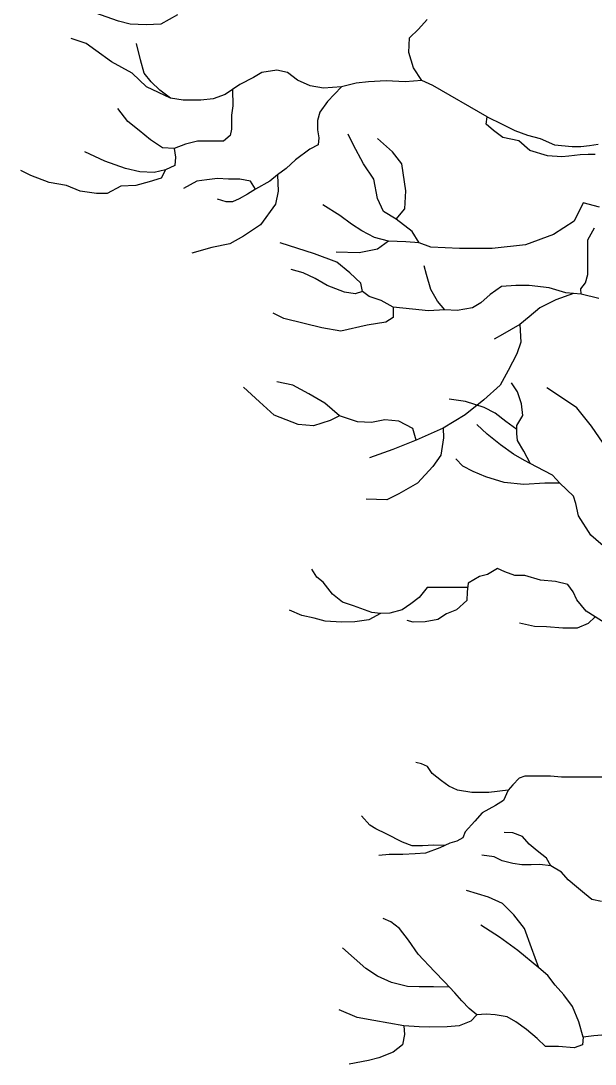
# Model space of a CAD drawing. Header units: millimetres. Extents: x -8050 to 7892, y -21 to 20150.
# Drawn here: x -7576 to -5398, y 4699 to 8652 of the extents above; entities that cross this region are included whole.
import ezdxf

# ---------------------------------------------------------------- set-up
doc = ezdxf.new("R2010")
doc.units = ezdxf.units.MM
doc.layers.add('ceco.net 158', color=7, linetype='Continuous')

msp = doc.modelspace()

# ---------------------------------------------------------------- linework, layer by layer
at = {"layer": 'ceco.net 158'}
for p, q in [((-7205.7, 8650.4), (-7295.3, 8682.7)), ((-6982.5, 8673.9), (-7045.6, 8638.6)), ((-7161.6, 8638.6), (-7205.7, 8650.4)), ((-7101.4, 8637.1), (-7161.6, 8638.6)), ((-7045.6, 8638.6), (-7101.4, 8637.1)), ((-6101.8, 8586.8), (-6068.2, 8620.3)), ((-6068.2, 8620.3), (-6034.7, 8656.9)), ((-7329, 8566.4), (-7385.5, 8585.2)), ((-6104.8, 8531.9), (-6101.8, 8586.8)), ((-7291.3, 8539.5), (-7329, 8566.4)), ((-7232.1, 8496.5), (-7291.3, 8539.5)), ((-7121.9, 8504.5), (-7138, 8566.4)), ((-7108.4, 8453.4), (-7121.9, 8504.5)), ((-6086.5, 8474), (-6104.8, 8531.9)), ((-7154.1, 8453.4), (-7232.1, 8496.5)), ((-6605.4, 8464.2), (-6661.9, 8456.1)), ((-6565, 8456.1), (-6605.4, 8464.2)), ((-6056, 8425.3), (-6086.5, 8474)), ((-7100.3, 8402.3), (-7154.1, 8453.4)), ((-7081.5, 8421.2), (-7108.4, 8453.4)), ((-7049.2, 8388.9), (-7081.5, 8421.2)), ((-6694.2, 8437.3), (-6745.3, 8410.4)), ((-6661.9, 8456.1), (-6694.2, 8437.3)), ((-6527.4, 8426.6), (-6565, 8456.1)), ((-6479, 8405), (-6527.4, 8426.6)), ((-6258.4, 8421.2), (-6304.1, 8415.8)), ((-6191.1, 8423.9), (-6258.4, 8421.2)), ((-6118.5, 8421.2), (-6191.1, 8423.9)), ((-6056, 8425.3), (-6118.5, 8421.2)), ((-6013.3, 8407), (-6056, 8425.3)), ((-7008.9, 8359.3), (-7100.3, 8402.3)), ((-7008.9, 8359.3), (-7049.2, 8388.9)), ((-6745.3, 8410.4), (-6801.8, 8372.8)), ((-6773.5, 8391.6), (-6772.2, 8329.7)), ((-6427.9, 8397), (-6479, 8405)), ((-6360.6, 8402.3), (-6427.9, 8397)), ((-6360.6, 8402.3), (-6413.3, 8345.8)), ((-6304.1, 8415.8), (-6360.6, 8402.3)), ((-5808, 8287.4), (-6013.3, 8407)), ((-6960.5, 8351.2), (-7008.9, 8359.3)), ((-6893.2, 8351.2), (-6960.5, 8351.2)), ((-6847.5, 8356.6), (-6893.2, 8351.2)), ((-6801.8, 8372.8), (-6847.5, 8356.6)), ((-6413.3, 8345.8), (-6441.8, 8305.4)), ((-7170.3, 8270.6), (-7207.9, 8319)), ((-6772.2, 8329.7), (-6777.5, 8294.8)), ((-6441.8, 8305.4), (-6451.3, 8274.6)), ((-7127.2, 8235.6), (-7170.3, 8270.6)), ((-6777.5, 8294.8), (-6777.5, 8267.9)), ((-6777.5, 8267.9), (-6777.5, 8241)), ((-6451.3, 8274.6), (-6451.3, 8239)), ((-5811, 8260.3), (-5808, 8287.4)), ((-5808, 8287.4), (-5750.8, 8260.3)), ((-7084.2, 8200.6), (-7127.2, 8235.6)), ((-6777.5, 8241), (-6782.9, 8216.8)), ((-6451.3, 8239), (-6446.5, 8208.1)), ((-5783.9, 8236.2), (-5811, 8260.3)), ((-5747.8, 8209.1), (-5783.9, 8236.2)), ((-5750.8, 8260.3), (-5702.6, 8236.2)), ((-5702.6, 8236.2), (-5654.5, 8218.1)), ((-7038.5, 8171.1), (-7084.2, 8200.6)), ((-6952.4, 8184.5), (-6995.4, 8168.4)), ((-6906.7, 8195.3), (-6952.4, 8184.5)), ((-6866.3, 8195.3), (-6906.7, 8195.3)), ((-6807.1, 8195.3), (-6866.3, 8195.3)), ((-6782.9, 8216.8), (-6807.1, 8195.3)), ((-6446.5, 8208.1), (-6448.9, 8182)), ((-6315.9, 8182.9), (-6334.3, 8222)), ((-6166.3, 8155.3), (-6223.8, 8205.9)), ((-5687.6, 8197.1), (-5747.8, 8209.1)), ((-5645.4, 8160.9), (-5687.6, 8197.1)), ((-5654.5, 8218.1), (-5606.3, 8206.1)), ((-5606.3, 8206.1), (-5552.1, 8182)), ((-5419.6, 8179), (-5386.5, 8185)), ((-7258.3, 8120.3), (-7334.2, 8155.9)), ((-6995.4, 8168.4), (-7038.5, 8171.1)), ((-6995.4, 8168.4), (-6990.1, 8134.6)), ((-6479.7, 8165.4), (-6534.3, 8125.1)), ((-6448.9, 8182), (-6479.7, 8165.4)), ((-6276.8, 8109.3), (-6315.9, 8182.9)), ((-6131.8, 8109.3), (-6166.3, 8155.3)), ((-5579.2, 8139.9), (-5645.4, 8160.9)), ((-5552.1, 8182), (-5485.8, 8176)), ((-5454.5, 8143.8), (-5497.9, 8139.3)), ((-5485.8, 8176), (-5452.7, 8176)), ((-5424.6, 8145.3), (-5454.5, 8143.8)), ((-5452.7, 8176), (-5419.6, 8179)), ((-5397.7, 8145.3), (-5424.6, 8145.3)), ((-7179.9, 8091.8), (-7258.3, 8120.3)), ((-6990.1, 8134.6), (-6992.4, 8103.7)), ((-6534.3, 8125.1), (-6569.9, 8091.8)), ((-6237.6, 8051.7), (-6276.8, 8109.3)), ((-6115.7, 8008), (-6131.8, 8109.3)), ((-5524.8, 8136.3), (-5579.2, 8139.9)), ((-5497.9, 8139.3), (-5524.8, 8136.3)), ((-7538.3, 8065.7), (-7576.3, 8084.7)), ((-7469.5, 8039.6), (-7538.3, 8065.7)), ((-7125.3, 8080), (-7179.9, 8091.8)), ((-7070.7, 8077.6), (-7125.3, 8080)), ((-7028, 8087.1), (-7070.7, 8077.6)), ((-7028, 8087.1), (-7044.6, 8056.2)), ((-6992.4, 8103.7), (-7028, 8087.1)), ((-6603.2, 8068.1), (-6631.7, 8044.4)), ((-6569.9, 8091.8), (-6603.2, 8068.1)), ((-6603.2, 8068.1), (-6600.8, 8006.4)), ((-7403, 8027.8), (-7469.5, 8039.6)), ((-7350.8, 8006.4), (-7403, 8027.8)), ((-7196.5, 8025.4), (-7248.8, 7996.9)), ((-7139.6, 8027.8), (-7196.5, 8025.4)), ((-7089.7, 8042), (-7139.6, 8027.8)), ((-7044.6, 8056.2), (-7089.7, 8042)), ((-6909.4, 8044.4), (-6959.2, 8015.9)), ((-6871.4, 8049.1), (-6909.4, 8044.4)), ((-6831, 8053.9), (-6871.4, 8049.1)), ((-6788.3, 8051.5), (-6831, 8053.9)), ((-6745.6, 8051.5), (-6788.3, 8051.5)), ((-6705.2, 8044.4), (-6745.6, 8051.5)), ((-6686.2, 8013.5), (-6705.2, 8044.4)), ((-6631.7, 8044.4), (-6686.2, 8013.5)), ((-6223.8, 7978.1), (-6237.6, 8051.7)), ((-7289.1, 7996.9), (-7350.8, 8006.4)), ((-7248.8, 7996.9), (-7289.1, 7996.9)), ((-6717.1, 7994.6), (-6748, 7977.9)), ((-6686.2, 8013.5), (-6717.1, 7994.6)), ((-6600.8, 8006.4), (-6610.3, 7956.6)), ((-6120.3, 7939), (-6115.7, 8008)), ((-6797.8, 7966.1), (-6831, 7975.6)), ((-6774.1, 7966.1), (-6797.8, 7966.1)), ((-6748, 7977.9), (-6774.1, 7966.1)), ((-6610.3, 7956.6), (-6667.3, 7878.3)), ((-6366.5, 7913.7), (-6431, 7955.1)), ((-6200.8, 7929.8), (-6223.8, 7978.1)), ((-5443.6, 7962), (-5478.1, 7893)), ((-5381.4, 7945.9), (-5443.6, 7962)), ((-6322.8, 7881.5), (-6366.5, 7913.7)), ((-6152.5, 7899.9), (-6200.8, 7929.8)), ((-6152.5, 7899.9), (-6120.3, 7939)), ((-6667.3, 7878.3), (-6731.3, 7835.6)), ((-6283.7, 7856.2), (-6322.8, 7881.5)), ((-6092.6, 7853.9), (-6152.5, 7899.9)), ((-5478.1, 7893), (-5556.4, 7842.3)), ((-5425.9, 7822), (-5400.8, 7866.8)), ((-6731.3, 7835.6), (-6783.6, 7807.1)), ((-6235.3, 7830.8), (-6283.7, 7856.2)), ((-6182.4, 7817), (-6235.3, 7830.8)), ((-6065, 7810.1), (-6092.6, 7853.9)), ((-5556.4, 7842.3), (-5662.2, 7803.2)), ((-6852.4, 7792.8), (-6928.3, 7771.5)), ((-6783.6, 7807.1), (-6852.4, 7792.8)), ((-6462.8, 7769.3), (-6592.6, 7810.3)), ((-6182.4, 7817), (-6223.8, 7787.1)), ((-6115.7, 7814.7), (-6182.4, 7817)), ((-6065, 7810.1), (-6115.7, 7814.7)), ((-6021.3, 7794), (-6065, 7810.1)), ((-5913.1, 7789.4), (-6021.3, 7794)), ((-5788.8, 7789.4), (-5913.1, 7789.4)), ((-5662.2, 7803.2), (-5788.8, 7789.4)), ((-5425.9, 7779), (-5425.9, 7822)), ((-6378.5, 7737.4), (-6462.8, 7769.3)), ((-6292.9, 7773.3), (-6380.3, 7775.6)), ((-6223.8, 7787.1), (-6292.9, 7773.3)), ((-5425.9, 7732.5), (-5425.9, 7779)), ((-6506, 7696.4), (-6551.6, 7710.1)), ((-6328.3, 7696.4), (-6378.5, 7737.4)), ((-6037.7, 7690.5), (-6046.8, 7723)), ((-5425.9, 7691.2), (-5425.9, 7732.5)), ((-6460.5, 7675.9), (-6506, 7696.4)), ((-6414.9, 7648.6), (-6460.5, 7675.9)), ((-6287.3, 7657.7), (-6328.3, 7696.4)), ((-6021.4, 7634.3), (-6037.7, 7690.5)), ((-5434.8, 7659), (-5425.9, 7691.2)), ((-6348.8, 7623.5), (-6414.9, 7648.6)), ((-6280.5, 7625.8), (-6287.3, 7657.7)), ((-5996.1, 7589.1), (-6021.4, 7634.3)), ((-5753.5, 7645.2), (-5796.9, 7614.4)), ((-5699.2, 7648.8), (-5753.5, 7645.2)), ((-5648.5, 7648.8), (-5699.2, 7648.8)), ((-5572.4, 7639.8), (-5648.5, 7648.8)), ((-5509.1, 7621.7), (-5572.4, 7639.8)), ((-5452.7, 7635.7), (-5434.8, 7659)), ((-5451.1, 7616.2), (-5452.7, 7635.7)), ((-6307.8, 7616.7), (-6348.8, 7623.5)), ((-6280.5, 7625.8), (-6307.8, 7616.7)), ((-6255.4, 7607.6), (-6280.5, 7625.8)), ((-6209.9, 7591.6), (-6255.4, 7607.6)), ((-6164.3, 7566.6), (-6209.9, 7591.6)), ((-5796.9, 7614.4), (-5831.3, 7583.7)), ((-5547.7, 7594.5), (-5608.6, 7564)), ((-5480.1, 7619), (-5547.7, 7594.5)), ((-5451.1, 7616.2), (-5509.1, 7621.7)), ((-5384.1, 7600), (-5451.1, 7616.2)), ((-6091.4, 7559.7), (-6164.3, 7566.6)), ((-6164.3, 7566.6), (-6164.3, 7527.9)), ((-6029.9, 7552.9), (-6091.4, 7559.7)), ((-5968.9, 7556.5), (-6029.9, 7552.9)), ((-5968.9, 7556.5), (-5996.1, 7589.1)), ((-5921.8, 7554.7), (-5968.9, 7556.5)), ((-5863.9, 7563.8), (-5921.8, 7554.7)), ((-5831.3, 7583.7), (-5863.9, 7563.8)), ((-5608.6, 7564), (-5648.1, 7530)), ((-6578.9, 7523.3), (-6619.9, 7543.8)), ((-6501.5, 7505.1), (-6578.9, 7523.3)), ((-6164.3, 7527.9), (-6191.7, 7509.6)), ((-5648.1, 7530), (-5683.9, 7501.3)), ((-6435.4, 7489.1), (-6501.5, 7505.1)), ((-6362.5, 7475.5), (-6435.4, 7489.1)), ((-6262.3, 7498.2), (-6362.5, 7475.5)), ((-6191.7, 7509.6), (-6262.3, 7498.2)), ((-5683.9, 7501.3), (-5750.2, 7463.7)), ((-5683.9, 7501.3), (-5680.6, 7434.1)), ((-5750.2, 7463.7), (-5780.7, 7445.8)), ((-5680.6, 7434.1), (-5694.9, 7389.8)), ((-5694.9, 7389.8), (-5728.1, 7326.6)), ((-5728.1, 7326.6), (-5758.1, 7271.3)), ((-6544.8, 7271.2), (-6605.5, 7283.8)), ((-5692.9, 7246.5), (-5715, 7279.6)), ((-6671.3, 7207.9), (-6732, 7263.6)), ((-6484.1, 7238.3), (-6544.8, 7271.2)), ((-6423.4, 7202.9), (-6484.1, 7238.3)), ((-5758.1, 7271.3), (-5819.8, 7215.9)), ((-5677.4, 7200.1), (-5692.9, 7246.5)), ((-5515, 7216.9), (-5582, 7261.5)), ((-6615.6, 7157.4), (-6671.3, 7207.9)), ((-6367.8, 7154.8), (-6423.4, 7202.9)), ((-5889.5, 7208.9), (-5951.4, 7217.8)), ((-5819.8, 7215.9), (-5890.9, 7159)), ((-5818.8, 7186.9), (-5889.5, 7208.9)), ((-5673, 7155.9), (-5677.4, 7200.1)), ((-5468.2, 7185.6), (-5515, 7216.9)), ((-6524.6, 7122), (-6615.6, 7157.4)), ((-5890.9, 7159), (-5974.7, 7108.4)), ((-5776.8, 7164.8), (-5818.8, 7186.9)), ((-5737.1, 7133.8), (-5776.8, 7164.8)), ((-5695.1, 7118.4), (-5673, 7155.9)), ((-5412.4, 7116.5), (-5468.2, 7185.6)), ((-6466.4, 7116.9), (-6524.6, 7122)), ((-6403.2, 7137.1), (-6466.4, 7116.9)), ((-6367.8, 7154.8), (-6403.2, 7137.1)), ((-6299.5, 7132.1), (-6367.8, 7154.8)), ((-6246.3, 7129.5), (-6299.5, 7132.1)), ((-6195.8, 7139.7), (-6246.3, 7129.5)), ((-6142.6, 7134.6), (-6195.8, 7139.7)), ((-6089.5, 7106.8), (-6142.6, 7134.6)), ((-5807.8, 7085.3), (-5847.5, 7122.8)), ((-5695.1, 7102.9), (-5737.1, 7133.8)), ((-5695.1, 7087.5), (-5695.1, 7118.4)), ((-5367.7, 7051.7), (-5412.4, 7116.5)), ((-6077.5, 7062.6), (-6089.5, 7106.8)), ((-5974.7, 7108.4), (-6077.5, 7062.6)), ((-5974.7, 7108.4), (-5973.2, 7071.4)), ((-5757, 7045.5), (-5807.8, 7085.3)), ((-5692.9, 7061), (-5695.1, 7087.5)), ((-6077.5, 7062.6), (-6166, 7027.8)), ((-5973.2, 7071.4), (-5983.3, 7005.6)), ((-5708.4, 7010.2), (-5757, 7045.5)), ((-5668.6, 7021.2), (-5692.9, 7061)), ((-6166, 7027.8), (-6254.6, 6996.2)), ((-5983.3, 7005.6), (-6013.6, 6962.6)), ((-5666.4, 6985.9), (-5708.4, 7010.2)), ((-5643.2, 6973.7), (-5668.6, 7021.2)), ((-6013.6, 6962.6), (-6071.8, 6899.4)), ((-5900.6, 6963.8), (-5927.1, 6992.5)), ((-5860.8, 6943.9), (-5900.6, 6963.8)), ((-5620, 6961.6), (-5666.4, 6985.9)), ((-5560.3, 6930.6), (-5620, 6961.6)), ((-5812.2, 6924), (-5860.8, 6943.9)), ((-5743.7, 6901.9), (-5812.2, 6924)), ((-5531.6, 6899.7), (-5560.3, 6930.6)), ((-6071.8, 6899.4), (-6142.6, 6858.9)), ((-5668.6, 6895.3), (-5743.7, 6901.9)), ((-5589.1, 6899.7), (-5668.6, 6895.3)), ((-5531.6, 6899.7), (-5589.1, 6899.7)), ((-5480.8, 6851.1), (-5531.6, 6899.7)), ((-6142.6, 6858.9), (-6188.2, 6836.2)), ((-5472, 6822.4), (-5480.8, 6851.1)), ((-6188.2, 6836.2), (-6266.6, 6838.7)), ((-5460.9, 6776), (-5472, 6822.4)), ((-5414.5, 6703.2), (-5460.9, 6776)), ((-5348.3, 6645.7), (-5414.5, 6703.2)), ((-6453.4, 6543.3), (-6472.6, 6574.6)), ((-5768.8, 6576.3), (-5807, 6553.7)), ((-5741, 6564.2), (-5768.8, 6576.3)), ((-5702.8, 6550.3), (-5741, 6564.2)), ((-6429.1, 6524.2), (-6453.4, 6543.3)), ((-6394.4, 6479), (-6429.1, 6524.2)), ((-5836.6, 6546.8), (-5880, 6520.7)), ((-5807, 6553.7), (-5836.6, 6546.8)), ((-5664.5, 6550.3), (-5702.8, 6550.3)), ((-5605.5, 6532.9), (-5664.5, 6550.3)), ((-5548.1, 6527.7), (-5605.5, 6532.9)), ((-5501.2, 6515.5), (-5548.1, 6527.7)), ((-6034.7, 6505.1), (-6065.9, 6466.9)), ((-5998.2, 6505.1), (-6034.7, 6505.1)), ((-5966.9, 6505.1), (-5998.2, 6505.1)), ((-5921.7, 6505.1), (-5966.9, 6505.1)), ((-5881.7, 6504.2), (-5921.7, 6505.1)), ((-5883.5, 6487.7), (-5885.2, 6454.7)), ((-5880, 6520.7), (-5883.5, 6487.7)), ((-5482.1, 6487.7), (-5501.2, 6515.5)), ((-5468.2, 6458.2), (-5482.1, 6487.7)), ((-6356.1, 6449.5), (-6394.4, 6479)), ((-6314.4, 6435.6), (-6356.1, 6449.5)), ((-6065.9, 6466.9), (-6097.2, 6442.6)), ((-5885.2, 6454.7), (-5923.5, 6420)), ((-5431.7, 6414.8), (-5468.2, 6458.2)), ((-6510.8, 6399.1), (-6557.7, 6418.2)), ((-6244.9, 6409.6), (-6314.4, 6435.6)), ((-6211.9, 6406.1), (-6257.1, 6381.8)), ((-6211.9, 6406.1), (-6244.9, 6409.6)), ((-6177.2, 6407.8), (-6211.9, 6406.1)), ((-6130.2, 6420), (-6177.2, 6407.8)), ((-6097.2, 6442.6), (-6130.2, 6420)), ((-5961.7, 6404.3), (-5994.7, 6383.5)), ((-5923.5, 6420), (-5961.7, 6404.3)), ((-5398.7, 6393.9), (-5431.7, 6414.8)), ((-6463.9, 6388.7), (-6510.8, 6399.1)), ((-6422.2, 6376.5), (-6463.9, 6388.7)), ((-6359.6, 6373.1), (-6422.2, 6376.5)), ((-6309.2, 6374.8), (-6359.6, 6373.1)), ((-6257.1, 6381.8), (-6309.2, 6374.8)), ((-6088.5, 6373.1), (-6111.1, 6380)), ((-6043.4, 6374.8), (-6088.5, 6373.1)), ((-5994.7, 6383.5), (-6043.4, 6374.8)), ((-5628, 6357.4), (-5685.4, 6369.6)), ((-5424.7, 6367.9), (-5466.4, 6350.5)), ((-5398.7, 6393.9), (-5424.7, 6367.9)), ((-5346.5, 6360.9), (-5398.7, 6393.9)), ((-5582.9, 6355.7), (-5628, 6357.4)), ((-5520.3, 6350.5), (-5582.9, 6355.7)), ((-5466.4, 6350.5), (-5520.3, 6350.5)), ((-6056.4, 5836.7), (-6077.9, 5841.3)), ((-6033.4, 5825.9), (-6056.4, 5836.7)), ((-6016.6, 5799.9), (-6033.4, 5825.9)), ((-5981.3, 5772.3), (-6016.6, 5799.9)), ((-5953.7, 5752.4), (-5981.3, 5772.3)), ((-5686.9, 5781.5), (-5709.9, 5757)), ((-5665.4, 5789.2), (-5686.9, 5781.5)), ((-5637.8, 5789.2), (-5665.4, 5789.2)), ((-5608.7, 5789.2), (-5637.8, 5789.2)), ((-5567.3, 5789.2), (-5608.7, 5789.2)), ((-5525.9, 5786.1), (-5567.3, 5789.2)), ((-5456.9, 5786.1), (-5525.9, 5786.1)), ((-5410.9, 5786.1), (-5456.9, 5786.1)), ((-5357.3, 5786.1), (-5410.9, 5786.1)), ((-5920, 5737), (-5953.7, 5752.4)), ((-5866.3, 5727.8), (-5920, 5737)), ((-5728.3, 5737), (-5801.9, 5727.8)), ((-5728.3, 5737), (-5745.2, 5697.2)), ((-5709.9, 5757), (-5728.3, 5737)), ((-5801.9, 5727.8), (-5866.3, 5727.8)), ((-5745.2, 5697.2), (-5775.8, 5678.8)), ((-5775.8, 5678.8), (-5826.4, 5651.2)), ((-6252.7, 5603.7), (-6284.9, 5638.9)), ((-5854, 5619), (-5890.8, 5579.1)), ((-5826.4, 5651.2), (-5854, 5619)), ((-6229.7, 5589.9), (-6252.7, 5603.7)), ((-6191.4, 5571.5), (-6229.7, 5589.9)), ((-5890.8, 5579.1), (-5900, 5556.2)), ((-5710.4, 5574.8), (-5743.2, 5576.7)), ((-5673.7, 5561.3), (-5710.4, 5574.8)), ((-6128.5, 5539.3), (-6191.4, 5571.5)), ((-6091.7, 5525.5), (-6128.5, 5539.3)), ((-5949.1, 5536.2), (-5987.4, 5517.8)), ((-5923, 5543.9), (-5949.1, 5536.2)), ((-5900, 5556.2), (-5923, 5543.9)), ((-5648.6, 5532.4), (-5673.7, 5561.3)), ((-6081, 5494.8), (-6127, 5493.3)), ((-6053.4, 5525.5), (-6091.7, 5525.5)), ((-6041.1, 5497.9), (-6081, 5494.8)), ((-6010.4, 5528.6), (-6053.4, 5525.5)), ((-5987.4, 5517.8), (-6041.1, 5497.9)), ((-5968.3, 5527), (-6010.4, 5528.6)), ((-5617.8, 5507.3), (-5648.6, 5532.4)), ((-5583, 5478.4), (-5617.8, 5507.3)), ((-6179.1, 5493.3), (-6219, 5488.7)), ((-6127, 5493.3), (-6179.1, 5493.3)), ((-5781.8, 5484.2), (-5828.1, 5489.9)), ((-5750.9, 5468.7), (-5781.8, 5484.2)), ((-5710.4, 5459.1), (-5750.9, 5468.7)), ((-5675.7, 5453.3), (-5710.4, 5459.1)), ((-5565.7, 5449.4), (-5583, 5478.4)), ((-5640.9, 5453.3), (-5675.7, 5453.3)), ((-5608.1, 5455.2), (-5640.9, 5453.3)), ((-5565.7, 5449.4), (-5608.1, 5455.2)), ((-5525.2, 5426.3), (-5565.7, 5449.4)), ((-5500.1, 5397.3), (-5525.2, 5426.3)), ((-5469.2, 5370.3), (-5500.1, 5397.3)), ((-5803, 5331.8), (-5886, 5356.8)), ((-5438.3, 5345.3), (-5469.2, 5370.3)), ((-5411.3, 5322.1), (-5438.3, 5345.3)), ((-5749, 5306.7), (-5803, 5331.8)), ((-5706.5, 5264.2), (-5749, 5306.7)), ((-5374.7, 5314.4), (-5411.3, 5322.1)), ((-5666, 5212.2), (-5706.5, 5264.2)), ((-6172.7, 5238.1), (-6201.6, 5250)), ((-6140.3, 5212.5), (-6172.7, 5238.1)), ((-5760.6, 5179.4), (-5831.9, 5225.7)), ((-6106.3, 5168.3), (-6140.3, 5212.5)), ((-5691.1, 5129.2), (-5760.6, 5179.4)), ((-5639, 5138.9), (-5666, 5212.2)), ((-6312.3, 5100.2), (-6356.5, 5139.4)), ((-6068.8, 5115.5), (-6106.3, 5168.3)), ((-6268, 5061.1), (-6312.3, 5100.2)), ((-6007.5, 5049.1), (-6068.8, 5115.5)), ((-5612, 5063.6), (-5691.1, 5129.2)), ((-5612, 5063.6), (-5639, 5138.9)), ((-6223.7, 5032.1), (-6268, 5061.1)), ((-5577.3, 5034.7), (-5612, 5063.6)), ((-6171, 5008.3), (-6223.7, 5032.1)), ((-5970.1, 5010), (-6007.5, 5049.1)), ((-5550.2, 4998.1), (-5577.3, 5034.7)), ((-6109.7, 4993), (-6171, 5008.3)), ((-6065.4, 4991.3), (-6109.7, 4993)), ((-6010.9, 4991.3), (-6065.4, 4991.3)), ((-5950.5, 4989.6), (-6010.9, 4991.3)), ((-5930.9, 4969.2), (-5970.1, 5010)), ((-5517.4, 4961.4), (-5550.2, 4998.1)), ((-5903.7, 4938.5), (-5930.9, 4969.2)), ((-5484.6, 4917), (-5517.4, 4961.4)), ((-6300.4, 4875.5), (-6368.5, 4904.5)), ((-5876.5, 4909.6), (-5903.7, 4938.5)), ((-5847.5, 4885.7), (-5876.5, 4909.6)), ((-5459.6, 4859.2), (-5484.6, 4917)), ((-6237.4, 4863.6), (-6300.4, 4875.5)), ((-6123.3, 4843.2), (-6237.4, 4863.6)), ((-5847.5, 4885.7), (-5869.6, 4861.9)), ((-5811.8, 4887.5), (-5847.5, 4885.7)), ((-5777.7, 4885.7), (-5811.8, 4887.5)), ((-5731.7, 4877.2), (-5777.7, 4885.7)), ((-5699.4, 4858.5), (-5731.7, 4877.2)), ((-6123.3, 4843.2), (-6121.6, 4810.9)), ((-6065.4, 4839.8), (-6123.3, 4843.2)), ((-6024.6, 4838.1), (-6065.4, 4839.8)), ((-5959.9, 4839.8), (-6024.6, 4838.1)), ((-5913.9, 4843.2), (-5959.9, 4839.8)), ((-5869.6, 4861.9), (-5913.9, 4843.2)), ((-5658.5, 4829.6), (-5699.4, 4858.5)), ((-5617.7, 4795.5), (-5658.5, 4829.6)), ((-5444.1, 4801.3), (-5459.6, 4859.2)), ((-6121.6, 4810.9), (-6128.4, 4771.7)), ((-5587, 4764.9), (-5617.7, 4795.5)), ((-5444.1, 4801.3), (-5445.7, 4771.7)), ((-5403.6, 4805.2), (-5444.1, 4801.3)), ((-5357.3, 4809), (-5403.6, 4805.2)), ((-6164.2, 4744.5), (-6218.6, 4722.4)), ((-6128.4, 4771.7), (-6164.2, 4744.5)), ((-5537.7, 4764.9), (-5587, 4764.9)), ((-5478.1, 4759.8), (-5537.7, 4764.9)), ((-5445.7, 4771.7), (-5478.1, 4759.8)), ((-6257.8, 4712.1), (-6331, 4698.5)), ((-6218.6, 4722.4), (-6257.8, 4712.1))]:
    msp.add_line(p, q, dxfattribs=at)

doc.saveas('drawing.dxf')
